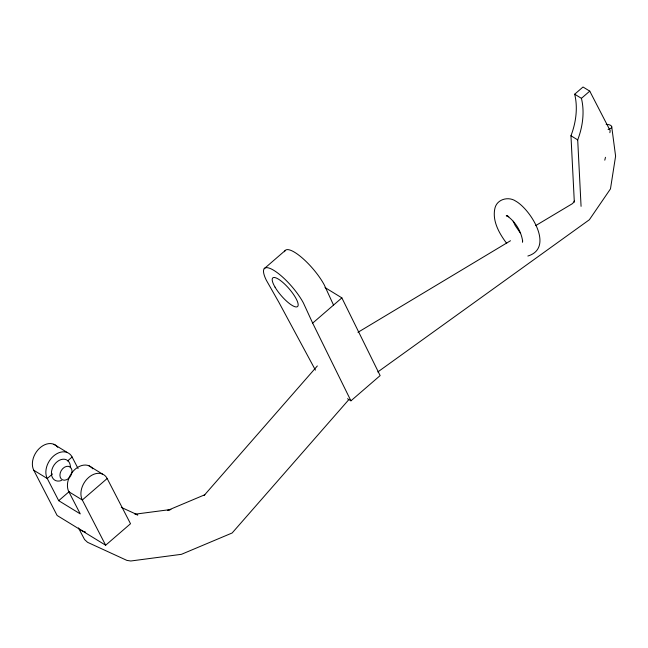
<?xml version="1.0" encoding="UTF-8"?>
<svg xmlns="http://www.w3.org/2000/svg" width="648" height="648" viewBox="0 0 648 648"><rect width="100%" height="100%" fill="white"/><g stroke="black" fill="none" stroke-linecap="round" stroke-linejoin="round"><path stroke-width="0.97" d="M522.482 242.311L522.588 240.546M609.873 132.702L610.189 130.71L589.761 91.133L583.022 87.002L574.679 94.211A66.315 48.074 -58.5 0 1 570.961 135.756L574.331 202.217M604.795 160.178L605.467 157.302M574.339 201.058L572.678 203.496L535.637 225.642M317.342 365.95L204.104 495.469L204.833 494.748L167.783 510.357L170.934 509.49L134.93 514.212M348.624 399.873L232.146 532.98L181.456 554.315L130.774 560.998L126.887 560.39L87.561 542.319L84.572 539.549L78.424 527.885M264.206 268.685L285.071 250.646M52.529 473.955L47.255 478.516L33.777 470.254A17.099 12.393 -58.5 0 1 39.317 448.448A17.099 12.393 -58.5 0 1 57.737 447.314M67.595 460.93L72.114 457.026L78.068 468.553M72.114 457.026A17.099 12.393 -58.5 0 0 53.606 455.981A17.099 12.393 -58.5 0 0 47.255 478.516L58.701 500.677L69.247 491.565M33.777 470.254L57.121 515.476L105.656 545.227L130.515 523.738L107.171 478.516L82.312 499.997L68.826 491.735A17.099 12.393 -58.5 0 1 74.374 469.93A17.099 12.393 -58.5 0 1 92.785 468.804M350.933 400.829L312.668 323.117L341.869 297.877L380.141 375.589L350.933 400.829L347.498 398.731M581.07 206.348L577.7 139.887A66.315 48.074 -58.5 0 0 581.418 98.342L589.761 91.133M377.784 371.968L589.364 219.745L610.473 188.884L615.6 156.136L611.704 126.635M357.971 332.311L510.503 240.732M506.323 215.881L507.676 215.727M527.853 256.033C554.607 247.949 530.753 209.677 515.849 201.196C508.769 196.223 497.397 198.952 495.04 207.765C491.824 220.604 499.227 233.458 506.695 243.397M135.91 514.455L137.822 514.957L121.298 507.384M506.331 215.654L508.777 216.764L507.344 215.987C515.484 221.9 521.235 231.328 522.677 241.299M574.679 94.211L581.418 98.342M570.961 135.756L577.7 139.887M325.021 287.542L341.869 297.877M53.93 444.309L67.408 452.571M88.978 465.791L102.457 474.053M58.701 500.677L80.271 513.905L68.826 491.735M520.603 233.426L515.209 225.496L513.2 221.219M315.422 370.121L278.964 302.462L266.344 280.252A31.582 8.74 49.2 0 1 273.958 270.443A31.582 8.74 49.2 0 1 303.418 302.981L312.668 323.117M105.656 545.227L82.312 499.997A17.099 12.393 -58.5 0 1 88.655 477.463A17.099 12.393 -58.5 0 1 107.171 478.516M333.526 305.087L324.284 284.942A31.582 8.74 49.2 0 0 301.255 257.118A31.582 8.74 49.2 0 0 284.545 251.748M61.511 480.452A11.745 8.513 -58.5 0 1 51.411 473.413A11.745 8.513 -58.5 0 1 61.147 459.554A11.745 8.513 -58.5 0 1 70.397 467.807M69.952 477.009A7.484 5.427 -58.5 0 1 60.232 477.228A7.484 5.427 -58.5 0 1 66.38 466.43A7.484 5.427 -58.5 0 1 71.393 474.474M70.997 475.365A7.484 5.427 -58.5 0 1 70.511 476.215M606.155 124.392A5.743 2.665 -2 0 1 611.655 126.457A5.743 2.665 -2 0 1 608.059 129.495M85.447 532A22.955 14.475 -27.3 0 1 79.769 529.149M275.044 287.153A18.938 5.241 49.2 0 0 297.311 306.723A18.938 5.241 49.2 0 0 283.216 282.755A18.938 5.241 49.2 0 0 275.044 287.153"/></g></svg>
